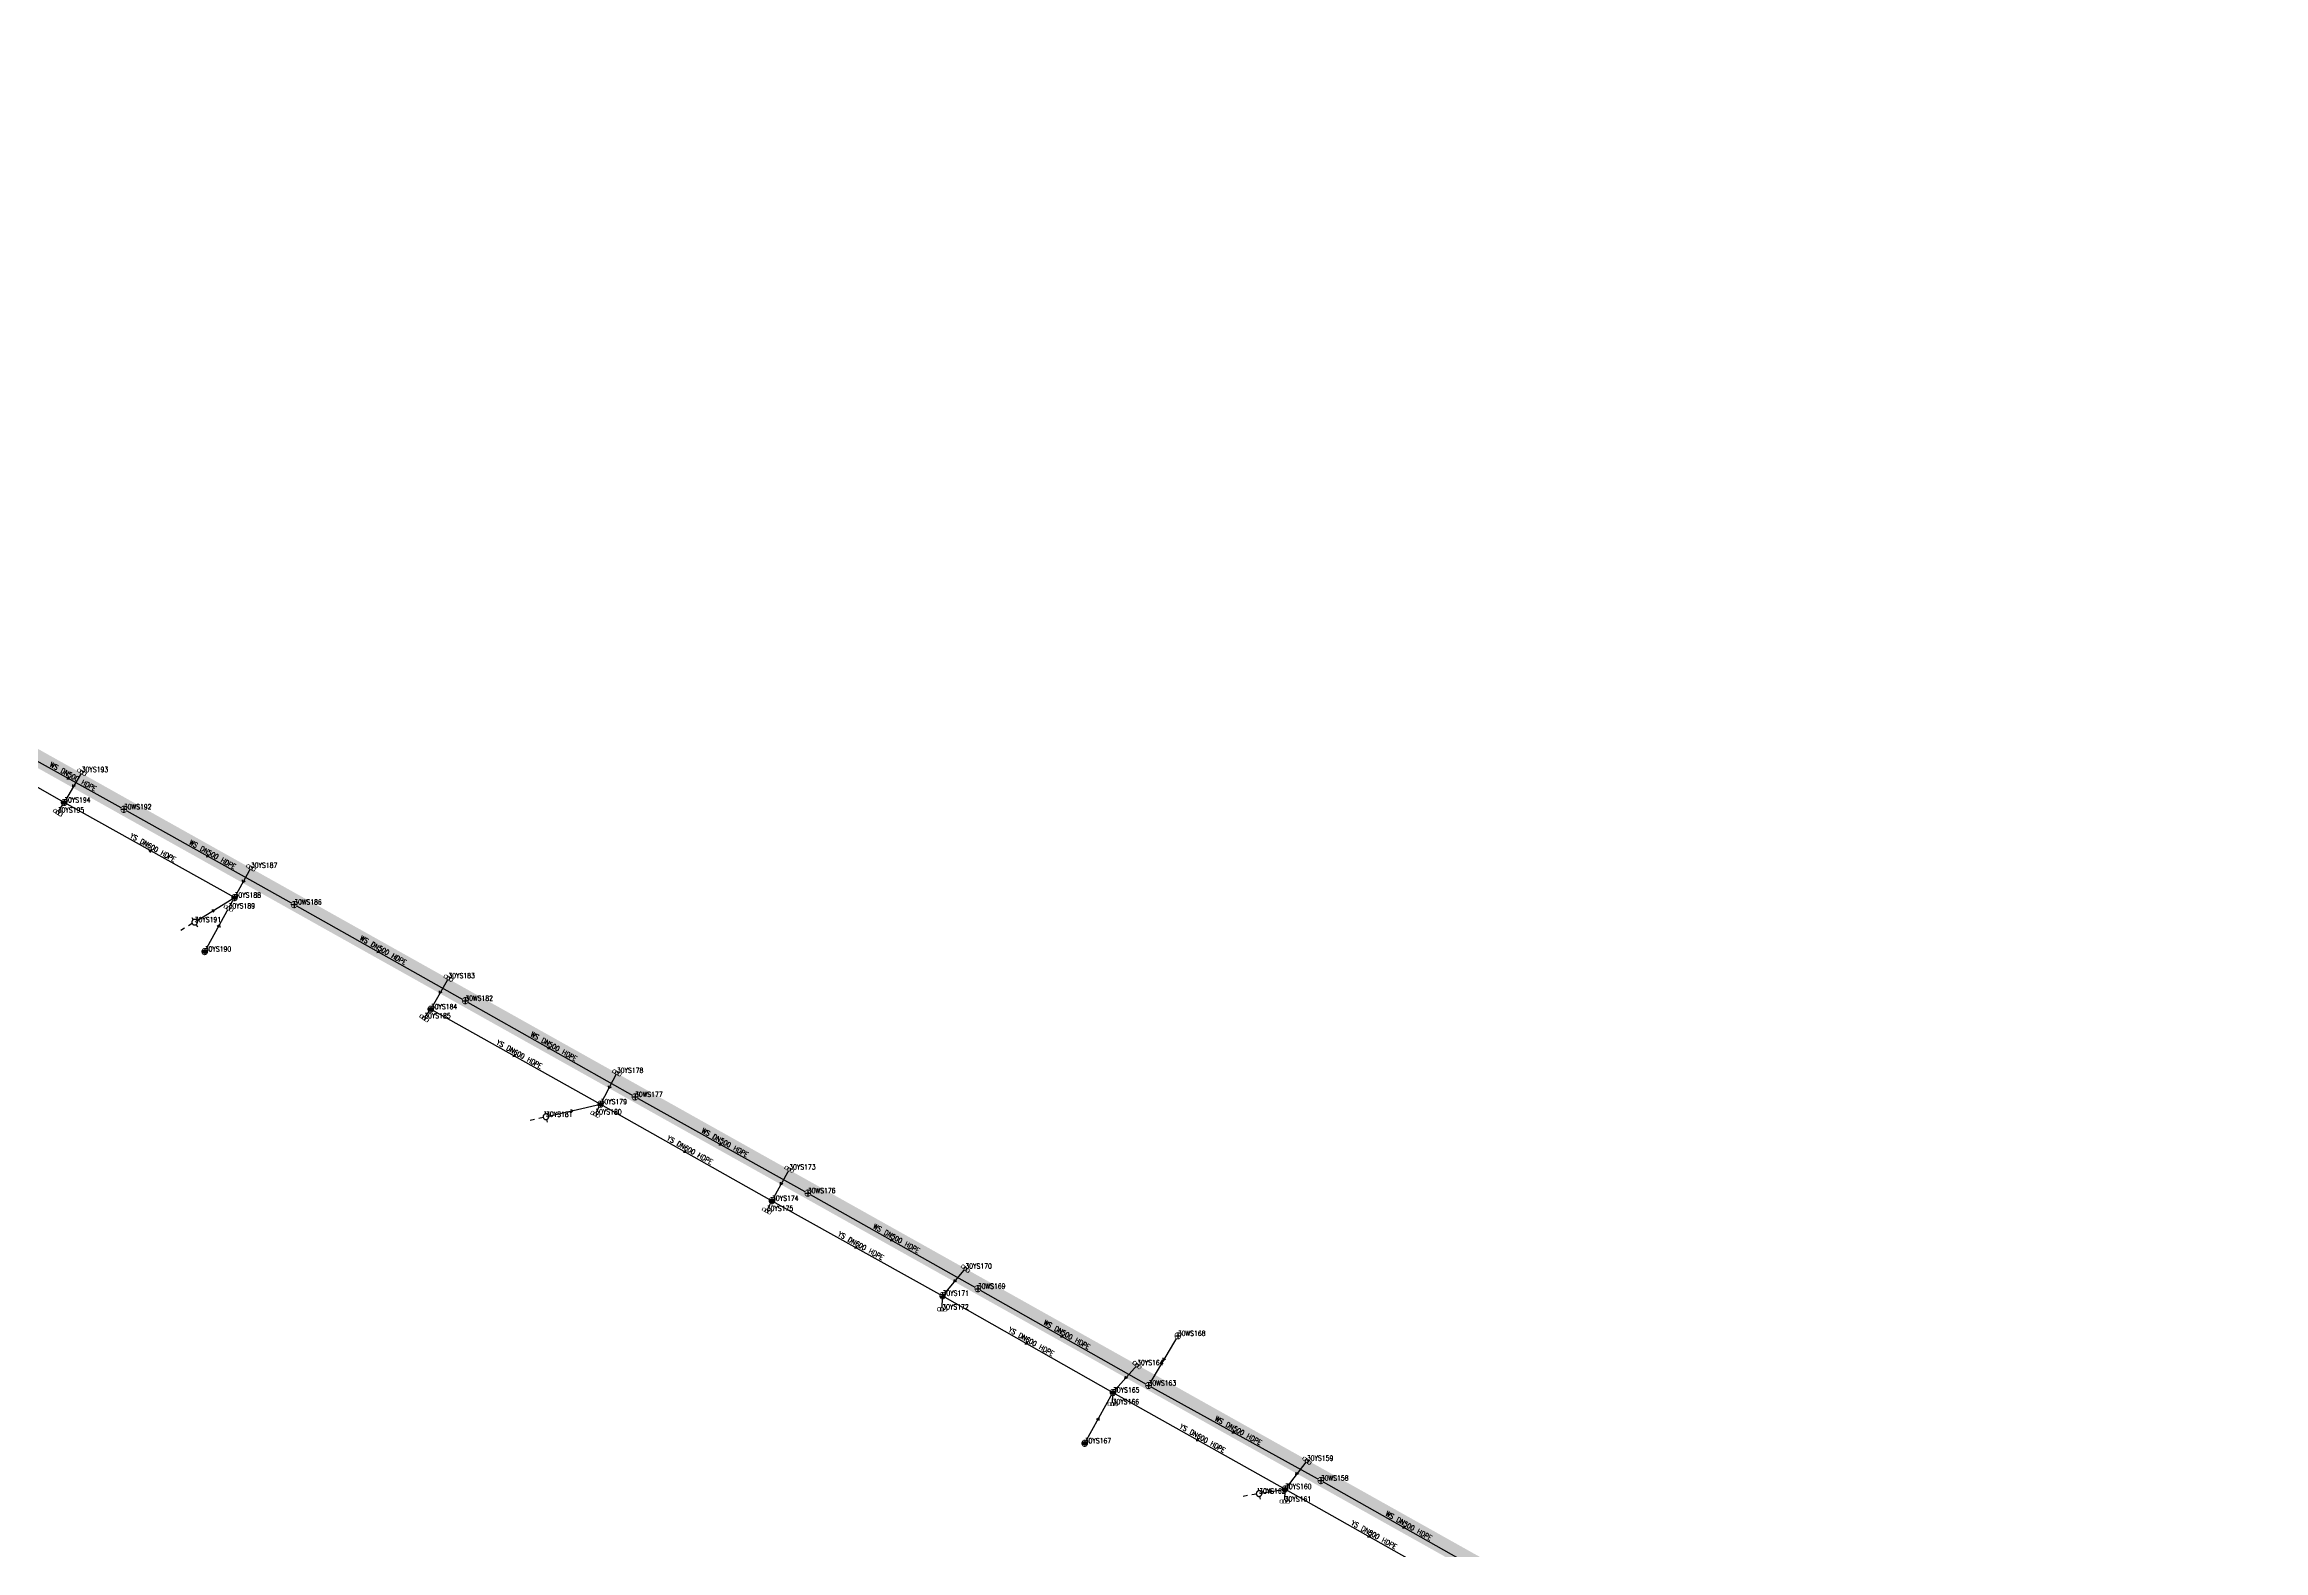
# Model space of a CAD drawing. Extents: x 78813 to 99477, y 2421021 to 2448125.
# Drawn here: x 82290.7 to 82687.2, y 2433167.8 to 2433436.8 of the extents above; entities that cross this region are included whole.
import ezdxf
from ezdxf.enums import TextEntityAlignment as Align

# ---------------------------------------------------------------- set-up
doc = ezdxf.new("R2010")
doc.units = 0
doc.set_wipeout_variables(frame=1)
doc.layers.get('0').update_dxf_attribs({"linetype": 'CONTINUOUS'})
for name, color, linetype in [('DX_WS', 16, 'CONTINUOUS'), ('DX_YS', 42, 'CONTINUOUS'), ('道路', 5, 'CONTINUOUS')]:
    doc.layers.add(name, color=color, linetype=linetype)
for name, color, linetype, true_color in [('WSLINE', 7, 'CONTINUOUS', 0x7f0000), ('YSANNEXE', 7, 'CONTINUOUS', 0xcc9900), ('YSLINE', 7, 'CONTINUOUS', 0xcc9900)]:
    doc.layers.add(name, color=color, linetype=linetype, true_color=true_color)
doc.styles.add('CcNameZT', font='txt.SHX', dxfattribs={"width": 0.8, "bigfont": 'HZTXT.SHX'})
doc.styles.get("Standard").update_dxf_attribs({"font": 'txt.shx', "bigfont": 'hztxt.shx'})

# ---------------------------------------------------------------- blocks, each defined once
blk = doc.blocks.new('PS污水井')
blk.add_lwpolyline([(1, 0), (1, 0.07), (0.99, 0.14), (0.98, 0.21), (0.96, 0.28), (0.94, 0.34), (0.91, 0.41), (0.88, 0.47), (0.85, 0.53), (0.81, 0.59), (0.77, 0.64), (0.72, 0.69), (0.67, 0.74), (0.62, 0.79), (0.56, 0.83), (0.5, 0.87), (0.44, 0.9), (0.37, 0.93), (0.31, 0.95), (0.24, 0.97), (0.17, 0.98), (0.1, 0.99), (0.03, 1), (-0.03, 1), (-0.1, 0.99), (-0.17, 0.98), (-0.24, 0.97), (-0.31, 0.95), (-0.37, 0.93), (-0.44, 0.9), (-0.5, 0.87), (-0.56, 0.83), (-0.62, 0.79), (-0.67, 0.74), (-0.72, 0.69), (-0.77, 0.64), (-0.81, 0.59), (-0.85, 0.53), (-0.88, 0.47), (-0.91, 0.41), (-0.94, 0.34), (-0.96, 0.28), (-0.98, 0.21), (-0.99, 0.14), (-1, 0.07), (-1, 0), (-1, -0.07), (-0.99, -0.14), (-0.98, -0.21), (-0.96, -0.28), (-0.94, -0.34), (-0.91, -0.41), (-0.88, -0.47), (-0.85, -0.53), (-0.81, -0.59), (-0.77, -0.64), (-0.72, -0.69), (-0.67, -0.74), (-0.62, -0.79), (-0.56, -0.83), (-0.5, -0.87), (-0.44, -0.9), (-0.37, -0.93), (-0.31, -0.95), (-0.24, -0.97), (-0.17, -0.98), (-0.1, -0.99), (-0.03, -1), (0.03, -1), (0.1, -0.99), (0.17, -0.98), (0.24, -0.97), (0.31, -0.95), (0.37, -0.93), (0.44, -0.9), (0.5, -0.87), (0.56, -0.83), (0.62, -0.79), (0.67, -0.74), (0.72, -0.69), (0.77, -0.64), (0.81, -0.59), (0.85, -0.53), (0.88, -0.47), (0.91, -0.41), (0.94, -0.34), (0.96, -0.28), (0.98, -0.21), (0.99, -0.14), (1, 0)], close=True)
blk.add_wipeout([(1, 0), (1, 0.07), (0.99, 0.14), (0.98, 0.21), (0.96, 0.28), (0.94, 0.34), (0.91, 0.41), (0.88, 0.47), (0.85, 0.53), (0.81, 0.59), (0.77, 0.64), (0.72, 0.69), (0.67, 0.74), (0.62, 0.79), (0.56, 0.83), (0.5, 0.87), (0.44, 0.9), (0.37, 0.93), (0.31, 0.95), (0.24, 0.97), (0.17, 0.98), (0.1, 0.99), (0.03, 1), (-0.03, 1), (-0.1, 0.99), (-0.17, 0.98), (-0.24, 0.97), (-0.31, 0.95), (-0.37, 0.93), (-0.44, 0.9), (-0.5, 0.87), (-0.56, 0.83), (-0.62, 0.79), (-0.67, 0.74), (-0.72, 0.69), (-0.77, 0.64), (-0.81, 0.59), (-0.85, 0.53), (-0.88, 0.47), (-0.91, 0.41), (-0.94, 0.34), (-0.96, 0.28), (-0.98, 0.21), (-0.99, 0.14), (-1, 0.07), (-1, 0), (-1, -0.07), (-0.99, -0.14), (-0.98, -0.21), (-0.96, -0.28), (-0.94, -0.34), (-0.91, -0.41), (-0.88, -0.47), (-0.85, -0.53), (-0.81, -0.59), (-0.77, -0.64), (-0.72, -0.69), (-0.67, -0.74), (-0.62, -0.79), (-0.56, -0.83), (-0.5, -0.87), (-0.44, -0.9), (-0.37, -0.93), (-0.31, -0.95), (-0.24, -0.97), (-0.17, -0.98), (-0.1, -0.99), (-0.03, -1), (0.03, -1), (0.1, -0.99), (0.17, -0.98), (0.24, -0.97), (0.31, -0.95), (0.37, -0.93), (0.44, -0.9), (0.5, -0.87), (0.56, -0.83), (0.62, -0.79), (0.67, -0.74), (0.72, -0.69), (0.77, -0.64), (0.81, -0.59), (0.85, -0.53), (0.88, -0.47), (0.91, -0.41), (0.94, -0.34), (0.96, -0.28), (0.98, -0.21), (0.99, -0.14)])
for p, q in [((-1, 0), (0, 0)), ((0, 1), (0, 0)), ((0, 0), (0, -1)), ((0, 0), (1, 0))]:
    blk.add_line(p, q)
blk = doc.blocks.new('LX')
for p, q in [((-0.866, 0.5), (0, 0)), ((0, 0), (-0.866, -0.5))]:
    blk.add_line(p, q)
blk = doc.blocks.new('PS雨水井')
blk.add_lwpolyline([(1, 0), (1, 0.07), (0.99, 0.14), (0.98, 0.21), (0.96, 0.28), (0.94, 0.34), (0.91, 0.41), (0.88, 0.47), (0.85, 0.53), (0.81, 0.59), (0.77, 0.64), (0.72, 0.69), (0.67, 0.74), (0.62, 0.79), (0.56, 0.83), (0.5, 0.87), (0.44, 0.9), (0.37, 0.93), (0.31, 0.95), (0.24, 0.97), (0.17, 0.98), (0.1, 0.99), (0.03, 1), (-0.03, 1), (-0.1, 0.99), (-0.17, 0.98), (-0.24, 0.97), (-0.31, 0.95), (-0.37, 0.93), (-0.44, 0.9), (-0.5, 0.87), (-0.56, 0.83), (-0.62, 0.79), (-0.67, 0.74), (-0.72, 0.69), (-0.77, 0.64), (-0.81, 0.59), (-0.85, 0.53), (-0.88, 0.47), (-0.91, 0.41), (-0.94, 0.34), (-0.96, 0.28), (-0.98, 0.21), (-0.99, 0.14), (-1, 0.07), (-1, 0), (-1, -0.07), (-0.99, -0.14), (-0.98, -0.21), (-0.96, -0.28), (-0.94, -0.34), (-0.91, -0.41), (-0.88, -0.47), (-0.85, -0.53), (-0.81, -0.59), (-0.77, -0.64), (-0.72, -0.69), (-0.67, -0.74), (-0.62, -0.79), (-0.56, -0.83), (-0.5, -0.87), (-0.44, -0.9), (-0.37, -0.93), (-0.31, -0.95), (-0.24, -0.97), (-0.17, -0.98), (-0.1, -0.99), (-0.03, -1), (0.03, -1), (0.1, -0.99), (0.17, -0.98), (0.24, -0.97), (0.31, -0.95), (0.37, -0.93), (0.44, -0.9), (0.5, -0.87), (0.56, -0.83), (0.62, -0.79), (0.67, -0.74), (0.72, -0.69), (0.77, -0.64), (0.81, -0.59), (0.85, -0.53), (0.88, -0.47), (0.91, -0.41), (0.94, -0.34), (0.96, -0.28), (0.98, -0.21), (0.99, -0.14), (1, 0)], close=True)
blk.add_wipeout([(1, 0), (1, 0.07), (0.99, 0.14), (0.98, 0.21), (0.96, 0.28), (0.94, 0.34), (0.91, 0.41), (0.88, 0.47), (0.85, 0.53), (0.81, 0.59), (0.77, 0.64), (0.72, 0.69), (0.67, 0.74), (0.62, 0.79), (0.56, 0.83), (0.5, 0.87), (0.44, 0.9), (0.37, 0.93), (0.31, 0.95), (0.24, 0.97), (0.17, 0.98), (0.1, 0.99), (0.03, 1), (-0.03, 1), (-0.1, 0.99), (-0.17, 0.98), (-0.24, 0.97), (-0.31, 0.95), (-0.37, 0.93), (-0.44, 0.9), (-0.5, 0.87), (-0.56, 0.83), (-0.62, 0.79), (-0.67, 0.74), (-0.72, 0.69), (-0.77, 0.64), (-0.81, 0.59), (-0.85, 0.53), (-0.88, 0.47), (-0.91, 0.41), (-0.94, 0.34), (-0.96, 0.28), (-0.98, 0.21), (-0.99, 0.14), (-1, 0.07), (-1, 0), (-1, -0.07), (-0.99, -0.14), (-0.98, -0.21), (-0.96, -0.28), (-0.94, -0.34), (-0.91, -0.41), (-0.88, -0.47), (-0.85, -0.53), (-0.81, -0.59), (-0.77, -0.64), (-0.72, -0.69), (-0.67, -0.74), (-0.62, -0.79), (-0.56, -0.83), (-0.5, -0.87), (-0.44, -0.9), (-0.37, -0.93), (-0.31, -0.95), (-0.24, -0.97), (-0.17, -0.98), (-0.1, -0.99), (-0.03, -1), (0.03, -1), (0.1, -0.99), (0.17, -0.98), (0.24, -0.97), (0.31, -0.95), (0.37, -0.93), (0.44, -0.9), (0.5, -0.87), (0.56, -0.83), (0.62, -0.79), (0.67, -0.74), (0.72, -0.69), (0.77, -0.64), (0.81, -0.59), (0.85, -0.53), (0.88, -0.47), (0.91, -0.41), (0.94, -0.34), (0.96, -0.28), (0.98, -0.21), (0.99, -0.14)])
for p, q in [((-1, 0), (0, 0)), ((-0.88, 0.48), (0, 0.47)), ((0, 1), (0, 0)), ((0, 0.47), (0.88, 0.47)), ((0, 0), (0, -1)), ((0, 0), (1, 0)), ((-0.88, -0.48), (0, -0.48)), ((0, -0.48), (0.88, -0.48))]:
    blk.add_line(p, q)
blk = doc.blocks.new('PS雨篦')
blk.add_lwpolyline([(-1.5, 0.5), (0, 0.5), (1.5, 0.5), (1.5, -0.5), (0, -0.5), (-1.5, -0.5)], close=True)
blk.add_wipeout([(-1.5, 0.5), (0, 0.5), (1.5, 0.5), (1.5, -0.5), (0, -0.5), (-1.5, -0.5)])
for p, q in [((-0.51, -0.5), (-0.51, 0.5)), ((0.49, -0.5), (0.49, 0.5))]:
    blk.add_line(p, q)
blk = doc.blocks.new('PS预留口')
blk.add_lwpolyline([(4.2, 0), (5.8, 0)])
blk.add_wipeout([(1, 0), (1, 0.07), (0.99, 0.14), (0.98, 0.21), (0.96, 0.28), (0.94, 0.34), (0.91, 0.41), (0.88, 0.47), (0.85, 0.53), (0.81, 0.59), (0.77, 0.64), (0.72, 0.69), (0.67, 0.74), (0.62, 0.79), (0.56, 0.83), (0.5, 0.87), (0.44, 0.9), (0.37, 0.93), (0.31, 0.95), (0.24, 0.97), (0.17, 0.98), (0.1, 0.99), (0.03, 1), (-0.03, 1), (-0.1, 0.99), (-0.17, 0.98), (-0.24, 0.97), (-0.31, 0.95), (-0.37, 0.93), (-0.44, 0.9), (-0.5, 0.87), (-0.56, 0.83), (-0.62, 0.79), (-0.67, 0.74), (-0.72, 0.69), (-0.77, 0.64), (-0.81, 0.59), (-0.85, 0.53), (-0.88, 0.47), (-0.91, 0.41), (-0.94, 0.34), (-0.96, 0.28), (-0.98, 0.21), (-0.99, 0.14), (-1, 0.07), (-1, 0), (-1, -0.07), (-0.99, -0.14), (-0.98, -0.21), (-0.96, -0.28), (-0.94, -0.34), (-0.91, -0.41), (-0.88, -0.47), (-0.85, -0.53), (-0.81, -0.59), (-0.77, -0.64), (-0.72, -0.69), (-0.67, -0.74), (-0.62, -0.79), (-0.56, -0.83), (-0.5, -0.87), (-0.44, -0.9), (-0.37, -0.93), (-0.31, -0.95), (-0.24, -0.97), (-0.17, -0.98), (-0.1, -0.99), (-0.03, -1), (0.03, -1), (0.1, -0.99), (0.17, -0.98), (0.24, -0.97), (0.31, -0.95), (0.37, -0.93), (0.44, -0.9), (0.5, -0.87), (0.56, -0.83), (0.62, -0.79), (0.67, -0.74), (0.72, -0.69), (0.77, -0.64), (0.81, -0.59), (0.85, -0.53), (0.88, -0.47), (0.91, -0.41), (0.94, -0.34), (0.96, -0.28), (0.98, -0.21), (0.99, -0.14)])
blk.add_line((1, 0), (2.6, 0))
blk.add_lwpolyline([(1, 0), (1, 0.07), (0.99, 0.14), (0.98, 0.21), (0.96, 0.28), (0.94, 0.34), (0.91, 0.41), (0.88, 0.47), (0.85, 0.53), (0.81, 0.59), (0.77, 0.64), (0.72, 0.69), (0.67, 0.74), (0.62, 0.79), (0.56, 0.83), (0.5, 0.87), (0.44, 0.9), (0.37, 0.93), (0.31, 0.95), (0.24, 0.97), (0.17, 0.98), (0.1, 0.99), (0.03, 1), (-0.03, 1), (-0.1, 0.99), (-0.17, 0.98), (-0.24, 0.97), (-0.31, 0.95), (-0.37, 0.93), (-0.44, 0.9), (-0.5, 0.87), (-0.56, 0.83), (-0.62, 0.79), (-0.67, 0.74), (-0.72, 0.69), (-0.77, 0.64), (-0.81, 0.59), (-0.85, 0.53), (-0.88, 0.47), (-0.91, 0.41), (-0.94, 0.34), (-0.96, 0.28), (-0.98, 0.21), (-0.99, 0.14), (-1, 0.07), (-1, 0), (-1, -0.07), (-0.99, -0.14), (-0.98, -0.21), (-0.96, -0.28), (-0.94, -0.34), (-0.91, -0.41), (-0.88, -0.47), (-0.85, -0.53), (-0.81, -0.59), (-0.77, -0.64), (-0.72, -0.69), (-0.67, -0.74), (-0.62, -0.79), (-0.56, -0.83), (-0.5, -0.87), (-0.44, -0.9), (-0.37, -0.93), (-0.31, -0.95), (-0.24, -0.97), (-0.17, -0.98), (-0.1, -0.99), (-0.03, -1), (0.03, -1), (0.1, -0.99), (0.17, -0.98), (0.24, -0.97), (0.31, -0.95), (0.37, -0.93), (0.44, -0.9), (0.5, -0.87), (0.56, -0.83), (0.62, -0.79), (0.67, -0.74), (0.72, -0.69), (0.77, -0.64), (0.81, -0.59), (0.85, -0.53), (0.88, -0.47), (0.91, -0.41), (0.94, -0.34), (0.96, -0.28), (0.98, -0.21), (0.99, -0.14), (1, 0)], close=True)
for points in [[(0, 1), (0, 2)], [(0, -2), (0, -1)]]:
    blk.add_lwpolyline(points)

msp = doc.modelspace()

# ---------------------------------------------------------------- linework, layer by layer
at = {"layer": 'WSLINE'}
for p, q in [((82285.52, 2433311), (82304.92, 2433300.19)), ((82304.92, 2433300.19), (82335.34, 2433283.18)), ((82335.34, 2433283.18), (82365.92, 2433266.01)), ((82365.92, 2433266.01), (82396.24, 2433248.83)), ((82396.24, 2433248.83), (82427.11, 2433231.65)), ((82427.11, 2433231.65), (82457.47, 2433214.58)), ((82457.47, 2433214.58), (82487.97, 2433197.29)), ((82493.2, 2433206.15), (82487.97, 2433197.29)), ((82487.97, 2433197.29), (82518.75, 2433180.31)), ((82518.75, 2433180.31), (82548.89, 2433163.3))]:
    msp.add_line(p, q, dxfattribs=at)
at = {"layer": 'YSLINE'}
for p, q in [((82294.25, 2433301.41), (82263.67, 2433318.84)), ((82297.39, 2433306.85), (82294.25, 2433301.41)), ((82293.11, 2433299.61), (82294.25, 2433301.41)), ((82327.61, 2433289.75), (82324.7, 2433284.42)), ((82317.57, 2433280.04), (82324.7, 2433284.42)), ((82319.37, 2433274.79), (82324.7, 2433284.42)), ((82323.62, 2433282.5), (82324.7, 2433284.42)), ((82362.89, 2433270.04), (82359.75, 2433264.5)), ((82358.58, 2433262.87), (82359.75, 2433264.5)), ((82393, 2433253.13), (82390.07, 2433247.53)), ((82380.33, 2433245.29), (82390.07, 2433247.53)), ((82389.13, 2433245.71), (82390.07, 2433247.53)), ((82423.77, 2433235.88), (82420.7, 2433230.29)), ((82419.77, 2433228.46), (82420.7, 2433230.29)), ((82451.12, 2433210.88), (82451.17, 2433213.33)), ((82476.57, 2433186.97), (82481.61, 2433196.04)), ((82481.55, 2433193.94), (82481.61, 2433196.04)), ((82516.25, 2433183.86), (82512.35, 2433178.8)), ((82507.72, 2433177.98), (82512.35, 2433178.8)), ((82512.29, 2433176.56), (82512.35, 2433178.8))]:
    msp.add_line(p, q, dxfattribs=at)

# ---------------------------------------------------------------- block references
at = {"layer": 'DX_WS', "yscale": 0.5, "zscale": 0.5}
for p, xscale, rotation in [((82295.22, 2433305.59), 0.5000000000228176, 330.5966477847776), ((82320.13, 2433291.68), 0.5000000000228176, 330.5966477847776), ((82350.63, 2433274.59), 0.5000000000228176, 330.5966477847776), ((82381.08, 2433257.42), 0.5000000000228176, 330.5966477847776), ((82411.68, 2433240.23), 0.4999999999099169, 331.169605605388), ((82442.29, 2433223.11), 0.5000000000228176, 330.5966477847776), ((82472.72, 2433205.94), 0.5000000000228176, 330.5966477847776), ((82490.58, 2433201.72), 0.4999999998796699, 239.4963583573507), ((82503.36, 2433188.8), 0.4999999999099169, 331.169605605388), ((82533.82, 2433171.81), 0.5000000000228176, 330.5966477847776)]:
    msp.add_blockref('LX', p, dxfattribs=dict(at, xscale=xscale, rotation=rotation))
at = {"layer": 'YSANNEXE', "yscale": 0.5, "zscale": 0.5}
for p, xscale, rotation in [((82309.47, 2433292.92), 0.4999999999104384, 150.687900137112), ((82322.03, 2433279.6), 0.4999999998096251, 61.30648406621778), ((82374.91, 2433256.02), 0.5000000000228176, 330.5966477847776), ((82385.2, 2433246.41), 0.5000000000037356, 13.17802929055705), ((82405.39, 2433238.91), 0.5000000000228176, 330.5966477847776), ((82435.94, 2433221.81), 0.4999999999099169, 331.169605605388), ((82466.39, 2433204.69), 0.5000000000228176, 330.5966477847776), ((82479.09, 2433191.51), 0.5000000000844603, 60.7335262895725), ((82496.98, 2433187.42), 0.5000000000228176, 330.5966477847776), ((82527.61, 2433170.19), 0.5000000000228176, 330.5966477847776)]:
    msp.add_blockref('LX', p, dxfattribs=dict(at, xscale=xscale, rotation=rotation))

# ---------------------------------------------------------------- texts
at = {"layer": 'DX_WS', "style": 'CcNameZT', "width": 0.8}
for rotation, p in [(330.8662, (82295.34, 2433305.81, -0.66)), (330.7894, (82320.25, 2433291.9, -0.75)), (330.6891, (82350.75, 2433274.81, -0.74)), (330.4619, (82381.2, 2433257.63, -0.66)), (330.9005, (82411.8, 2433240.45, -0.65)), (330.6699, (82442.41, 2433223.33, -0.62)), (330.441, (82472.84, 2433206.15, -0.81)), (331.126, (82503.48, 2433189.02, -0.75)), (330.5512, (82533.94, 2433172.02, -0.9))]:
    msp.add_text(' WS DN500 HDPE', height=0.9, rotation=rotation, dxfattribs=at).set_placement(p, align=Align.CENTER)
at = {"layer": 'DX_YS', "style": 'CcNameZT', "width": 0.8}
for s, rotation, p in [(' YS DN600 HDPE', 330.845, (82309.6, 2433293.14, 1.53)), (' YS DN600 HDPE', 330.7574, (82375.04, 2433256.23, 0.8)), (' YS DN600 HDPE', 330.6221, (82405.51, 2433239.12, 0.83)), (' YS DN600 HDPE', 330.8996, (82436.06, 2433222.02, 0.78)), (' YS DN600 HDPE', 330.4117, (82466.51, 2433204.9, 0.77)), (' YS DN600 HDPE', 330.7124, (82497.1, 2433187.64, 0.72)), (' YS DN800 HDPE', 330.576, (82527.73, 2433170.41, 0.71))]:
    msp.add_text(s, height=0.9, rotation=rotation, dxfattribs=at).set_placement(p, align=Align.CENTER)

# ---------------------------------------------------------------- next in the draw order: block references
at = {"layer": 'DX_WS', "xscale": 0.5, "yscale": 0.5, "zscale": 0.5}
for p in [(82304.92, 2433300.19, -0.75), (82335.34, 2433283.18, -0.74), (82365.92, 2433266.01, -0.66), (82396.24, 2433248.83, -0.65), (82427.11, 2433231.65, -0.62), (82457.47, 2433214.58, -0.81), (82493.2, 2433206.15, -1.02), (82487.97, 2433197.29, -0.75), (82518.75, 2433180.31, -0.9)]:
    msp.add_blockref('PS污水井', p, dxfattribs=at)
at = {"layer": 'DX_YS', "yscale": 0.5, "zscale": 0.5}
for name, p, xscale, rotation in [('PS雨篦', (82297.39, 2433306.85, 3.02), 0.5000000000136974, 149.9991991770501), ('PS雨篦', (82327.61, 2433289.75, 3.06), 0.5000000000369736, 151.3533806415556), ('PS预留口', (82317.57, 2433280.04, 2.19), 0.4999999999021923, 211.5675648577194), ('PS雨篦', (82362.89, 2433270.04, 3.07), 0.4999999999094296, 150.4361368450477), ('PS雨篦', (82393, 2433253.13, 3.04), 0.4999999999613912, 152.4132938782316), ('PS雨篦', (82423.77, 2433235.88, 3.01), 0.5000000000929816, 151.2375985943874), ('PS雨篦', (82516.25, 2433183.86, 3.1), 0.4999999999992283, 142.4128217769478)]:
    msp.add_blockref(name, p, dxfattribs=dict(at, xscale=xscale, rotation=rotation))
at = {"layer": 'DX_YS', "xscale": 0.5, "yscale": 0.5, "zscale": 0.5}
for p in [(82319.37, 2433274.79, 1.67), (82476.57, 2433186.97, 0.87)]:
    msp.add_blockref('PS雨水井', p, dxfattribs=at)

# ---------------------------------------------------------------- next in the draw order: linework, layer by layer
at = {"layer": 'YSLINE'}
for p, q in [((82324.7, 2433284.42), (82294.25, 2433301.41)), ((82359.75, 2433264.5), (82390.07, 2433247.53)), ((82390.07, 2433247.53), (82420.7, 2433230.29)), ((82420.7, 2433230.29), (82451.17, 2433213.33)), ((82455.24, 2433218.17), (82451.17, 2433213.33)), ((82451.17, 2433213.33), (82481.61, 2433196.04)), ((82485.92, 2433200.93), (82481.61, 2433196.04)), ((82481.61, 2433196.04), (82512.35, 2433178.8)), ((82512.35, 2433178.8), (82542.87, 2433161.59))]:
    msp.add_line(p, q, dxfattribs=at)

# ---------------------------------------------------------------- next in the draw order: block references
at = {"layer": 'YSANNEXE', "yscale": 0.5, "zscale": 0.5}
for p, xscale, rotation in [((82295.82, 2433304.13), 0.5000000000443101, 240.0693161619833), ((82326.15, 2433287.09), 0.4999999998392679, 241.2152317395181), ((82361.32, 2433267.27), 0.5000000001494865, 240.6422739652456), ((82391.54, 2433250.33), 0.5000000001620092, 242.3611473509498), ((82422.24, 2433233.08), 0.4999999998392679, 241.2152317395181)]:
    msp.add_blockref('LX', p, dxfattribs=dict(at, xscale=xscale, rotation=rotation))

# ---------------------------------------------------------------- next in the draw order: texts
at = {"layer": 'DX_WS', "style": 'CcNameZT', "width": 0.8}
for s, p in [('30WS192', (82304.92, 2433300.19, -0.75)), ('30WS186', (82335.34, 2433283.18, -0.74)), ('30WS182', (82365.92, 2433266.01, -0.66)), ('30WS177', (82396.24, 2433248.83, -0.65)), ('30WS176', (82427.11, 2433231.65, -0.62)), ('30WS169', (82457.47, 2433214.58, -0.81)), ('30WS168', (82493.2, 2433206.15, -1.02)), ('30WS163', (82487.97, 2433197.29, -0.75)), ('30WS158', (82518.75, 2433180.31, -0.9))]:
    msp.add_text(s, height=0.9, dxfattribs=at).set_placement(p)
at = {"layer": 'DX_YS', "width": 0.8}
for s, p in [('30YS193', (82297.39, 2433306.85, 3.02)), ('30YS187', (82327.61, 2433289.75, 3.06)), ('30YS190', (82319.37, 2433274.79, 1.67)), ('30YS183', (82362.89, 2433270.04, 3.07)), ('30YS178', (82393, 2433253.13, 3.04)), ('30YS173', (82423.77, 2433235.88, 3.01)), ('30YS167', (82476.57, 2433186.97, 0.87)), ('30YS159', (82516.25, 2433183.86, 3.1))]:
    msp.add_text(s, height=0.9, dxfattribs=at).set_placement(p)

# ---------------------------------------------------------------- next in the draw order: block references
at = {"layer": 'DX_YS', "xscale": 0.5, "yscale": 0.5, "zscale": 0.5}
for p in [(82294.25, 2433301.41, 1.5), (82359.75, 2433264.5, 0.8), (82390.07, 2433247.53, 0.83), (82420.7, 2433230.29, 0.78), (82451.17, 2433213.33, 0.77), (82481.61, 2433196.04, 0.72), (82512.35, 2433178.8, 0.71)]:
    msp.add_blockref('PS雨水井', p, dxfattribs=at)
at = {"layer": 'DX_YS', "yscale": 0.5, "zscale": 0.5}
for name, p, xscale, rotation in [('PS雨篦', (82323.62, 2433282.5, 3.11), 0.4999999998955066, 330.7891946445673), ('PS预留口', (82380.33, 2433245.29, 2.21), 0.4999999999945147, 192.9297535042705), ('PS雨篦', (82455.24, 2433218.17, 2.98), 0.4999999999208718, 139.9581016758538), ('PS雨篦', (82485.92, 2433200.93, 3.11), 0.5000000000688862, 138.5577232810411), ('PS预留口', (82507.72, 2433177.98, 2.12), 0.4999999999628699, 189.9910433944037)]:
    msp.add_blockref(name, p, dxfattribs=dict(at, xscale=xscale, rotation=rotation))

# ---------------------------------------------------------------- next in the draw order: block references
for p, xscale, rotation in [((82293.11, 2433299.61, 2.93), 0.4999999999028158, 327.5866113350002), ((82358.58, 2433262.87, 3.06), 0.4999999999135664, 324.336630267407), ((82389.13, 2433245.71, 3), 0.4999999999234927, 332.5195984216477), ((82419.77, 2433228.46, 2.92), 0.4999999999041436, 333.0224863529212), ((82451.12, 2433210.88, 3.01), 0.5000000000023342, 358.8982938890259), ((82481.55, 2433193.94, 2.98), 0.4999999999937437, 358.5047212319901), ((82512.29, 2433176.56, 3.01), 0.5000000000057201, 358.4636018025038)]:
    msp.add_blockref('PS雨篦', p, dxfattribs=dict(at, xscale=xscale, rotation=rotation))
at = {"layer": 'DX_YS', "xscale": 0.5, "yscale": 0.5, "zscale": 0.5}
msp.add_blockref('PS雨水井', (82324.7, 2433284.42, 1.53), dxfattribs=at)
at = {"layer": 'YSANNEXE', "yscale": 0.5, "zscale": 0.5}
for p, xscale, rotation in [((82321.13, 2433282.23), 0.5000000001004697, 31.51267875183119), ((82453.21, 2433215.75), 0.4999999998278945, 229.7560758296854), ((82483.76, 2433198.49), 0.50000000014632, 228.6101602728715), ((82514.3, 2433181.33), 0.4999999998661996, 232.6208648115304)]:
    msp.add_blockref('LX', p, dxfattribs=dict(at, xscale=xscale, rotation=rotation))

# ---------------------------------------------------------------- next in the draw order: texts
at = {"layer": 'DX_YS', "width": 0.8}
for s, p in [('30YS191', (82317.57, 2433280.04, 2.19)), ('30YS181', (82380.33, 2433245.29, 2.21)), ('30YS170', (82455.24, 2433218.17, 2.98)), ('30YS171', (82451.17, 2433213.33, 0.77)), ('30YS164', (82485.92, 2433200.93, 3.11))]:
    msp.add_text(s, height=0.9, dxfattribs=at).set_placement(p)

# ---------------------------------------------------------------- next in the draw order: linework, layer by layer
at = {"layer": '道路', "const_width": 3, "flags": 128}
msp.add_lwpolyline([(82623.47, 2433022.72), (82684.76, 2433087.86), (81278.01, 2433876.01)], dxfattribs=at)

# ---------------------------------------------------------------- next in the draw order: block references
at = {"layer": 'YSANNEXE', "xscale": 0.4999999999868748, "yscale": 0.5, "zscale": 0.5, "rotation": 9.740282513378208}
msp.add_blockref('LX', (82510.04, 2433178.39), dxfattribs=at)

# ---------------------------------------------------------------- next in the draw order: texts
at = {"layer": 'DX_YS', "width": 0.8}
for s, p in [('30YS195', (82293.11, 2433299.61, 2.93)), ('30YS194', (82294.25, 2433301.41, 1.5)), ('30YS189', (82323.62, 2433282.5, 3.11)), ('30YS188', (82324.7, 2433284.42, 1.53)), ('30YS185', (82358.58, 2433262.87, 3.06)), ('30YS184', (82359.75, 2433264.5, 0.8)), ('30YS179', (82390.07, 2433247.53, 0.83)), ('30YS180', (82389.13, 2433245.71, 3)), ('30YS175', (82419.77, 2433228.46, 2.92)), ('30YS174', (82420.7, 2433230.29, 0.78)), ('30YS172', (82451.12, 2433210.88, 3.01)), ('30YS165', (82481.61, 2433196.04, 0.72)), ('30YS166', (82481.55, 2433193.94, 2.98)), ('30YS162', (82507.72, 2433177.98, 2.12)), ('30YS161', (82512.29, 2433176.56, 3.01)), ('30YS160', (82512.35, 2433178.8, 0.71))]:
    msp.add_text(s, height=0.9, dxfattribs=at).set_placement(p)

doc.saveas('drawing.dxf')
